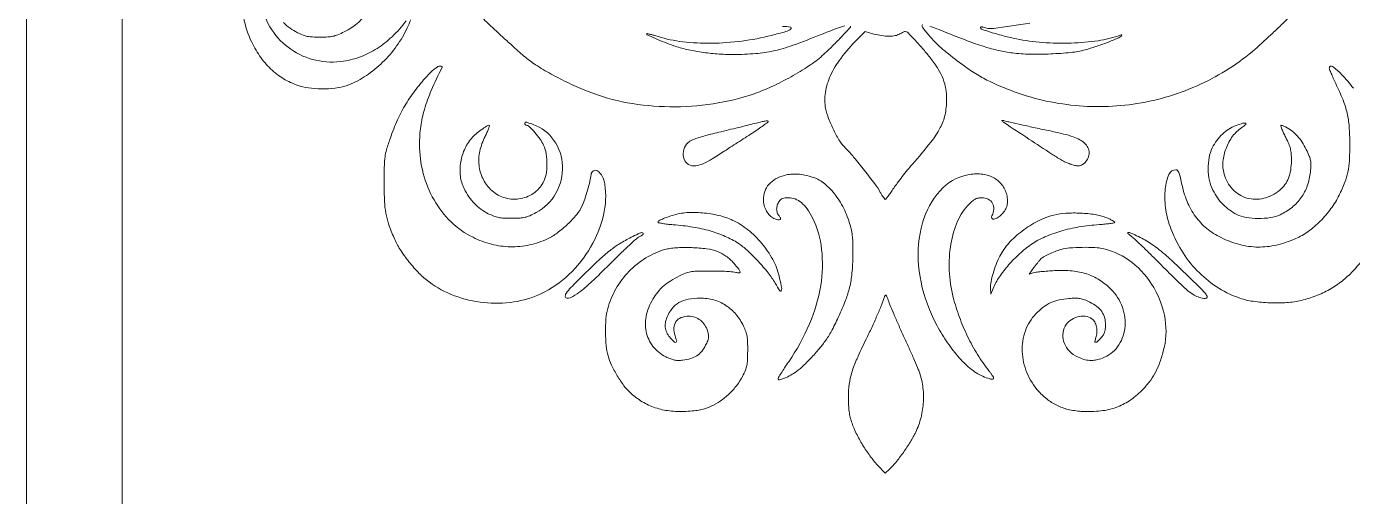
# Model space of a CAD drawing. Header units: millimetres. Extents: x 56222 to 3066687, y -650199 to -121287.
# Drawn here: x 137797.18 to 137811.05, y -183370.94 to -183366.03 of the extents above; entities that cross this region are included whole.
import ezdxf

# ---------------------------------------------------------------- set-up
doc = ezdxf.new("R2010")
doc.units = ezdxf.units.MM
doc.header["$MEASUREMENT"] = 0
doc.layers.add('FURNITURE', color=32, linetype='Continuous', lineweight=9)

msp = doc.modelspace()

# ---------------------------------------------------------------- linework, layer by layer
at = {"layer": 'FURNITURE', "lineweight": 0}
for p, q in [((137797.178, -183363.178), (137797.178, -183404.177)), ((137798.178, -183363.178), (137798.178, -183404.177))]:
    msp.add_line(p, q, dxfattribs=at)
for points in [[(137801.152, -183365.971, -0.03528), (137801.003, -183366.136, -0.048432), (137800.846, -183366.259, -0.052109), (137800.678, -183366.344, -0.051929), (137800.496, -183366.392, -0.093682), (137800.206, -183366.383, -0.096361), (137799.943, -183366.268, -0.096959), (137799.744, -183366.064, -0.096159), (137799.635, -183365.799, -0.046161)], [(137799.866, -183365.986, 0.086444), (137800.014, -183366.094, 0.021822), (137800.071, -183366.119, 0.042193), (137800.119, -183366.133, 0.03698), (137800.172, -183366.139, 0.013173), (137800.249, -183366.141, 0.013698), (137800.329, -183366.139, 0.041427), (137800.383, -183366.132, 0.043232), (137800.434, -183366.116, 0.015969), (137800.503, -183366.085, 0.136434), (137800.774, -183365.843, 0.144498)], [(137799.45, -183365.936, 0.067658), (137799.534, -183366.193, 0.042189), (137799.631, -183366.355, 0.05274), (137799.748, -183366.487, 0.05548), (137799.885, -183366.586, 0.055424), (137800.04, -183366.652, 0.049381), (137800.159, -183366.676, 0.030475), (137800.302, -183366.681, 0.030653), (137800.441, -183366.669, 0.058327), (137800.55, -183366.64, 0.053545), (137800.734, -183366.543, 0.045006), (137800.904, -183366.404, 0.044087), (137801.051, -183366.233, 0.04628), (137801.162, -183366.042, 0.009053), (137801.198, -183365.961, 0.137626)], [(137801.933, -183365.926, 0.00215), (137802.053, -183366.039, 0.003549), (137802.154, -183366.134, 0.003519), (137802.258, -183366.227, 0.002069), (137802.383, -183366.338, 0.035259), (137802.504, -183366.429, 0.017997), (137802.667, -183366.527, 0.016791), (137802.855, -183366.623, 0.015606), (137803.054, -183366.709, 0.048962), (137803.463, -183366.826, 0.041874), (137803.909, -183366.869, 0.041368), (137804.362, -183366.838, 0.044821), (137804.792, -183366.732, 0.025844), (137804.978, -183366.657, 0.018548), (137805.178, -183366.555, 0.018798), (137805.364, -183366.442, 0.033989), (137805.505, -183366.334, 0.01456), (137805.587, -183366.258, 0.006714), (137805.689, -183366.154, 0.001837), (137805.793, -183366.045, 0.191889), (137805.8, -183366.026, 0.437362)], [(137805.739, -183366.022, 0.022563), (137805.654, -183366.05, 0.003757), (137805.493, -183366.113, -0.009263), (137805.196, -183366.226, -0.030081), (137804.994, -183366.285, -0.036569), (137804.808, -183366.313, -0.019419), (137804.575, -183366.322, -0.01779), (137804.406, -183366.316, -0.018569), (137804.241, -183366.298, -0.019488), (137804.086, -183366.269, -0.026552), (137803.95, -183366.23, -0.011339), (137803.853, -183366.195, -0.011161), (137803.758, -183366.155, -0.004199), (137803.672, -183366.116, -0.52045), (137803.67, -183366.105, -0.258592), (137803.675, -183366.104, -0.003746), (137803.707, -183366.112, -0.009189), (137803.743, -183366.121, -0.005799), (137803.786, -183366.134, 0.046729), (137804.044, -183366.189, 0.031178), (137804.345, -183366.204, 0.029778), (137804.664, -183366.182, 0.03076), (137804.974, -183366.122, 0.008252), (137805.123, -183366.082, 0.097965), (137805.176, -183366.054, 0.65459), (137805.171, -183366.035, 0.036586), (137805.09, -183366.029, -0.02314)], [(137806.554, -183366.01, 0.376657), (137806.552, -183366.037, 0.013904), (137806.623, -183366.124, 0.021985), (137806.71, -183366.217, 0.024706), (137806.802, -183366.298, 0.008596), (137806.988, -183366.44, 0.023174), (137807.126, -183366.533, 0.026493), (137807.261, -183366.606, 0.014604), (137807.432, -183366.681, 0.067434), (137808.107, -183366.851, 0.067769), (137808.801, -183366.835, 0.068283), (137809.461, -183366.634, 0.070264), (137810.036, -183366.265, 0.0074), (137810.1, -183366.208, 0.002613), (137810.19, -183366.125, 0.002593), (137810.288, -183366.032, 0.003043), (137810.379, -183365.943, -0.008707)], [(137807.678, -183365.996, -0.005493), (137807.296, -183366.049, -0.124086), (137807.186, -183366.036, 0.052462), (137807.176, -183366.033, 0.094962), (137807.168, -183366.033, 0.143802), (137807.163, -183366.036, 0.196871), (137807.16, -183366.042, 0.322087), (137807.172, -183366.058, 0.005264), (137807.283, -183366.094, 0.012613), (137807.407, -183366.129, 0.011838), (137807.536, -183366.159, 0.033289), (137807.81, -183366.197, 0.026505), (137808.109, -183366.203, 0.027217), (137808.391, -183366.178, 0.050371), (137808.615, -183366.123, -0.013618), (137808.631, -183366.118, -0.153084), (137808.637, -183366.118, -0.489954), (137808.638, -183366.121, -0.048361), (137808.632, -183366.129, -0.103391), (137808.597, -183366.152, -0.00727), (137808.487, -183366.197, -0.011135), (137808.365, -183366.24, -0.015368), (137808.255, -183366.273, -0.039263), (137808.105, -183366.301, -0.015276), (137807.895, -183366.316, -0.015425), (137807.676, -183366.319, -0.02647), (137807.495, -183366.306, -0.024471), (137807.351, -183366.28, -0.019536), (137807.199, -183366.24, -0.015496), (137807.02, -183366.178, -0.007131), (137806.791, -183366.087, 0.007327), (137806.705, -183366.053, 0.011594), (137806.63, -183366.026, 0.005649)], [(137811.062, -183366.675, 0.031084), (137810.939, -183366.53, 0.046811), (137810.842, -183366.447, 0.608901), (137810.81, -183366.464, 0.094524), (137810.813, -183366.478, 0.00515), (137810.83, -183366.52, 0.007862), (137810.852, -183366.57, 0.005649), (137810.877, -183366.625, -0.017324), (137810.954, -183366.798, -0.038514), (137810.997, -183366.935, -0.03897), (137811.018, -183367.075, -0.01814), (137811.025, -183367.26, -0.013156), (137811.02, -183367.434, -0.038638), (137811.005, -183367.552, -0.042933), (137810.973, -183367.659, -0.019469), (137810.913, -183367.794, -0.044153), (137810.828, -183367.934, -0.038189), (137810.716, -183368.065, -0.039066), (137810.589, -183368.173, -0.053927), (137810.459, -183368.248, -0.046352), (137810.257, -183368.315, -0.060569), (137810.064, -183368.336, -0.061094), (137809.873, -183368.31, -0.048292), (137809.678, -183368.237, -0.059461), (137809.528, -183368.142, -0.063806), (137809.41, -183368.016, -0.060451), (137809.322, -183367.858, -0.045515), (137809.265, -183367.668, 0.008535), (137809.249, -183367.597, 0.038921), (137809.235, -183367.556, 0.077755), (137809.222, -183367.535, 0.220144), (137809.206, -183367.527, 0.302409), (137809.132, -183367.576, 0.072988), (137809.094, -183367.726, 0.058088), (137809.096, -183367.924, 0.054273), (137809.144, -183368.121, 0.050559), (137809.262, -183368.369, 0.0548), (137809.425, -183368.58, 0.055977), (137809.626, -183368.748, 0.057093), (137809.859, -183368.865, 0.050196), (137809.993, -183368.9, 0.025713), (137810.166, -183368.918, 0.025493), (137810.346, -183368.918, 0.038932), (137810.5, -183368.898, 0.036938), (137810.651, -183368.854, 0.035847), (137810.795, -183368.789, 0.035975), (137810.928, -183368.703, 0.037843), (137811.044, -183368.601, 0.085499), (137811.307, -183368.222, 0.09114)]]:
    msp.add_lwpolyline(points, format="xyb", dxfattribs=at)
for points in [[(137805.871, -183366.164, 0.03249), (137805.701, -183366.359, 0.055481), (137805.59, -183366.543, 0.067655), (137805.537, -183366.719, 0.089738), (137805.54, -183366.885, 0.041827), (137805.571, -183366.993, 0.024642), (137805.625, -183367.115, 0.024621), (137805.688, -183367.228, 0.057718), (137805.749, -183367.303, -0.022959), (137805.833, -183367.395, -0.008035), (137805.946, -183367.534, -0.00763), (137806.054, -183367.674, -0.030856), (137806.112, -183367.764, 0.009998), (137806.129, -183367.792, 0.015105), (137806.144, -183367.815, 0.009799), (137806.158, -183367.834, 0.229968), (137806.164, -183367.837, 0.233621), (137806.17, -183367.834, 0.003877), (137806.194, -183367.803, 0.009112), (137806.221, -183367.765, 0.005817), (137806.252, -183367.721, -0.012137), (137806.29, -183367.667, -0.005818), (137806.342, -183367.599, -0.005764), (137806.397, -183367.53, -0.008192), (137806.448, -183367.469, 0.011322), (137806.64, -183367.239, 0.046096), (137806.74, -183367.086, 0.069399), (137806.789, -183366.952, 0.052506), (137806.806, -183366.796, 0.040671), (137806.797, -183366.68, 0.052117), (137806.769, -183366.578, 0.047096), (137806.718, -183366.476, 0.025838), (137806.638, -183366.361, 0.013889), (137806.564, -183366.271, 0.010562), (137806.479, -183366.177, 0.004189), (137806.395, -183366.09, 0.213423), (137806.373, -183366.082, 0.081751), (137806.366, -183366.083, 0.012172), (137806.351, -183366.089, 0.013424), (137806.334, -183366.098, 0.011204), (137806.317, -183366.107, -0.084486), (137806.268, -183366.125, -0.044788), (137806.203, -183366.131, -0.038536), (137806.128, -183366.125, -0.027309), (137806.044, -183366.108), (137805.952, -183366.083)], [(137801.383, -183366.533, 0.024497), (137801.254, -183366.684, 0.028858), (137801.148, -183366.84, 0.028676), (137801.06, -183367.007, 0.023649), (137800.985, -183367.195, 0.009733), (137800.945, -183367.317, 0.039421), (137800.929, -183367.393, 0.029975), (137800.922, -183367.48, 0.003993), (137800.92, -183367.665, 0.009825), (137800.924, -183367.859, 0.034762), (137800.938, -183367.982, 0.039911), (137800.967, -183368.094, 0.016135), (137801.024, -183368.241, 0.042488), (137801.087, -183368.36, 0.024998), (137801.18, -183368.49, 0.024954), (137801.287, -183368.611, 0.040753), (137801.39, -183368.701, 0.070853), (137801.656, -183368.845, 0.062379), (137801.963, -183368.916, 0.062725), (137802.276, -183368.91, 0.073388), (137802.561, -183368.824, 0.080222), (137802.853, -183368.624, 0.071004), (137803.081, -183368.336, 0.073188), (137803.215, -183368.004, 0.096346), (137803.229, -183367.678, 0.080168), (137803.202, -183367.596, 0.1252), (137803.154, -183367.54, 0.292532), (137803.11, -183367.539, 0.236009), (137803.085, -183367.579, -0.031635), (137803.073, -183367.646, -0.011173), (137803.048, -183367.74, -0.011383), (137803.019, -183367.834, -0.024604), (137802.991, -183367.905, -0.066093), (137802.935, -183367.995, -0.029953), (137802.84, -183368.097, -0.029889), (137802.732, -183368.189, -0.051745), (137802.63, -183368.25, -0.056076), (137802.44, -183368.314, -0.058137), (137802.242, -183368.333, -0.057429), (137802.044, -183368.306, -0.052426), (137801.85, -183368.234, -0.077788), (137801.62, -183368.073, -0.070318), (137801.442, -183367.843, -0.067583), (137801.329, -183367.565, -0.062757), (137801.29, -183367.259, -0.035278), (137801.303, -183367.075, -0.036362), (137801.342, -183366.896, -0.03022), (137801.413, -183366.699, -0.014549), (137801.527, -183366.456, 0.264871), (137801.527, -183366.451, 0.135937), (137801.522, -183366.446, 0.076829), (137801.513, -183366.444, 0.038373), (137801.501, -183366.443, 0.143523), (137801.483, -183366.448, 0.021221), (137801.453, -183366.469, 0.022468), (137801.418, -183366.498, 0.017626)], [(137802.392, -183367.045, 0.088788), (137802.393, -183367.052, 0.094932), (137802.397, -183367.057, 0.09994), (137802.402, -183367.061, 0.110331), (137802.408, -183367.062, -0.19855), (137802.438, -183367.075, -0.017614), (137802.497, -183367.138, -0.023844), (137802.552, -183367.208, -0.049508), (137802.587, -183367.269, -0.063657), (137802.616, -183367.361, -0.043789), (137802.624, -183367.47, -0.044374), (137802.614, -183367.576, -0.075796), (137802.585, -183367.661, -0.125024), (137802.481, -183367.776, -0.114795), (137802.331, -183367.832, -0.112712), (137802.17, -183367.817, -0.117118), (137802.034, -183367.733, -0.084221), (137801.951, -183367.617, -0.086746), (137801.913, -183367.481, -0.080516), (137801.921, -183367.333, -0.060569), (137801.976, -183367.178, 0.007098), (137801.996, -183367.137, 0.01135), (137802.011, -183367.101, 0.005302), (137802.023, -183367.071, 0.295845), (137802.022, -183367.065, 0.347663), (137802.006, -183367.063, 0.012599), (137801.951, -183367.099, 0.021265), (137801.894, -183367.142, 0.028752), (137801.846, -183367.186, 0.082495), (137801.767, -183367.302, 0.06863), (137801.722, -183367.445, 0.069314), (137801.718, -183367.594, 0.08784), (137801.757, -183367.725, 0.034573), (137801.807, -183367.81, 0.041715), (137801.866, -183367.882, 0.043367), (137801.933, -183367.94, 0.043222), (137802.01, -183367.987, 0.021513), (137802.068, -183368.012, 0.044305), (137802.117, -183368.026, 0.037513), (137802.171, -183368.033, 0.011608), (137802.254, -183368.035, 0.011492), (137802.342, -183368.032, 0.044953), (137802.395, -183368.025, 0.049851), (137802.443, -183368.008, 0.016398), (137802.511, -183367.975, 0.141671), (137802.717, -183367.773, 0.138139), (137802.787, -183367.489, 0.144053), (137802.697, -183367.22, 0.157418), (137802.479, -183367.054, 0.002466), (137802.42, -183367.034, 0.057011), (137802.403, -183367.03, 0.298551), (137802.395, -183367.034, 0.128656)], [(137804.716, -183367.064, -0.000559), (137804.627, -183367.086, -0.000352), (137804.523, -183367.111, -0.000353), (137804.421, -183367.136, -0.000648), (137804.338, -183367.156, 0.010447), (137804.265, -183367.175, 0.012124), (137804.197, -183367.196, 0.011193), (137804.141, -183367.217, 0.067897), (137804.114, -183367.232, 0.12991), (137804.063, -183367.296, 0.128444), (137804.05, -183367.378, 0.145494), (137804.078, -183367.449, 0.179175), (137804.139, -183367.485, 0.105263), (137804.194, -183367.484, 0.046475), (137804.263, -183367.461, 0.030455), (137804.354, -183367.413, 0.009706), (137804.484, -183367.331, -0.000597), (137804.542, -183367.293, -0.000269), (137804.618, -183367.244, -0.000266), (137804.698, -183367.192, -0.000362), (137804.771, -183367.144, 0.004801), (137804.835, -183367.102, 0.007527), (137804.889, -183367.064, 0.002839), (137804.934, -183367.031, 0.214149), (137804.939, -183367.024, 0.379471), (137804.933, -183367.016, 0.098028), (137804.917, -183367.016, 0.015455), (137804.877, -183367.024, 0.000489)], [(137807.384, -183367.015, 0.062633), (137807.406, -183367.034, 0.000266), (137807.667, -183367.206, 0.001076), (137807.906, -183367.363, 0.011431), (137808.005, -183367.424, 0.020626), (137808.039, -183367.443, 0.015585), (137808.079, -183367.46, 0.015829), (137808.117, -183367.474, 0.034858), (137808.147, -183367.482, 0.029032), (137808.182, -183367.487, 0.088199), (137808.207, -183367.484, 0.09229), (137808.228, -183367.474, 0.033699), (137808.254, -183367.451, 0.092479), (137808.287, -183367.403, 0.109879), (137808.297, -183367.349, 0.109409), (137808.284, -183367.296, 0.091046), (137808.249, -183367.248, 0.069141), (137808.2, -183367.214, 0.033542), (137808.129, -183367.183, 0.024227), (137808.03, -183367.154, 0.009471), (137807.892, -183367.122, -0.001239), (137807.734, -183367.089, -0.001653), (137807.59, -183367.057, -0.001398), (137807.471, -183367.031, -0.012148), (137807.419, -183367.018, 0.0143), (137807.403, -183367.014, 0.035581), (137807.391, -183367.012, 0.095724), (137807.385, -183367.013, 0.545449)], [(137809.834, -183367.065, 0.05045), (137809.758, -183367.102, 0.048791), (137809.691, -183367.154, 0.047205), (137809.633, -183367.22, 0.041564), (137809.585, -183367.299, 0.072206), (137809.553, -183367.399, 0.047305), (137809.543, -183367.52, 0.047094), (137809.557, -183367.641, 0.068751), (137809.593, -183367.742, 0.036054), (137809.642, -183367.822, 0.038639), (137809.7, -183367.892, 0.039848), (137809.768, -183367.95, 0.044068), (137809.841, -183367.994, 0.073013), (137809.939, -183368.026, 0.039618), (137810.066, -183368.037, 0.039547), (137810.194, -183368.028, 0.069899), (137810.296, -183367.998, 0.061443), (137810.42, -183367.921, 0.069928), (137810.516, -183367.819, 0.069617), (137810.58, -183367.695, 0.060124), (137810.612, -183367.551, 0.01447), (137810.618, -183367.476, 0.055864), (137810.614, -183367.431, 0.05386), (137810.601, -183367.386, 0.012818), (137810.569, -183367.315, 0.032579), (137810.526, -183367.238, 0.040785), (137810.476, -183367.175, 0.042601), (137810.419, -183367.122, 0.041623), (137810.353, -183367.079, 0.020476), (137810.336, -183367.071, 0.030076), (137810.321, -183367.065, 0.030105), (137810.308, -183367.063, 0.243194), (137810.303, -183367.064, 0.296589), (137810.302, -183367.071, 0.005599), (137810.315, -183367.104, 0.011686), (137810.332, -183367.144, 0.007312), (137810.355, -183367.19, -0.014857), (137810.387, -183367.258, -0.041692), (137810.403, -183367.308, -0.043495), (137810.411, -183367.359, -0.017351), (137810.414, -183367.43, -0.035263), (137810.406, -183367.531, -0.057458), (137810.384, -183367.614, -0.064369), (137810.346, -183367.683, -0.059954), (137810.292, -183367.741, -0.114842), (137810.125, -183367.826, -0.132322), (137809.948, -183367.823, -0.134528), (137809.798, -183367.731, -0.120529), (137809.709, -183367.572, -0.092225), (137809.697, -183367.443, -0.067806), (137809.73, -183367.304, -0.067119), (137809.799, -183367.177, -0.085999), (137809.895, -183367.085, 0.031223), (137809.936, -183367.054, 0.580492), (137809.933, -183367.041, 0.15749), (137809.905, -183367.041, 0.013119)], [(137805.11, -183367.586, 0.061814), (137805.016, -183367.624, 0.087503), (137804.946, -183367.68, 0.094482), (137804.903, -183367.754, 0.084644), (137804.888, -183367.841, 0.070303), (137804.897, -183367.9, 0.059062), (137804.921, -183367.959, 0.061896), (137804.957, -183368.007, 0.102551), (137804.999, -183368.036, 0.031524), (137805.04, -183368.05, 0.178145), (137805.064, -183368.048, 0.409972), (137805.069, -183368.035, 0.07938), (137805.053, -183368.01, -0.101054), (137805.034, -183367.978, -0.083132), (137805.027, -183367.938, -0.07838), (137805.034, -183367.897, -0.074911), (137805.053, -183367.858, -0.064809), (137805.07, -183367.84, -0.083535), (137805.089, -183367.828, -0.065967), (137805.115, -183367.822, -0.026021), (137805.152, -183367.82, -0.093863), (137805.222, -183367.833, -0.081369), (137805.286, -183367.871, -0.065757), (137805.346, -183367.936, -0.035908), (137805.401, -183368.029, -0.089614), (137805.498, -183368.36, -0.067892), (137805.488, -183368.738, -0.060817), (137805.371, -183369.139, -0.04826), (137805.153, -183369.535, 0.004354), (137805.111, -183369.598, 0.00656), (137805.075, -183369.653, 0.002959), (137805.046, -183369.701, 0.136734), (137805.043, -183369.712, 0.466156), (137805.056, -183369.723, 0.044344), (137805.101, -183369.711, 0.036039), (137805.159, -183369.684, 0.026819), (137805.22, -183369.647, 0.037099), (137805.293, -183369.589, 0.014649), (137805.384, -183369.498, 0.01477), (137805.474, -183369.398, 0.024886), (137805.542, -183369.309, 0.029662), (137805.608, -183369.201, 0.013805), (137805.68, -183369.053, 0.01383), (137805.745, -183368.901, 0.026801), (137805.786, -183368.775, 0.040223), (137805.813, -183368.631, 0.020179), (137805.825, -183368.446, 0.020072), (137805.823, -183368.264, 0.04779), (137805.802, -183368.13, 0.047899), (137805.739, -183367.952, 0.051634), (137805.644, -183367.794, 0.056795), (137805.53, -183367.674, 0.099059), (137805.41, -183367.608, 0.021614), (137805.322, -183367.584, 0.035905), (137805.246, -183367.573, 0.040922), (137805.177, -183367.574, 0.04282)], [(137807.027, -183367.58, 0.163794), (137806.737, -183367.747, 0.111871), (137806.553, -183368.084, 0.092192), (137806.512, -183368.527, 0.075501), (137806.626, -183368.99, 0.028067), (137806.718, -183369.182, 0.028825), (137806.831, -183369.359, 0.03048), (137806.955, -183369.512, 0.045516), (137807.082, -183369.628, 0.039426), (137807.148, -183369.67, 0.036511), (137807.221, -183369.702, 0.039371), (137807.282, -183369.719, 0.469708), (137807.298, -183369.705, 0.136433), (137807.296, -183369.697, 0.009187), (137807.284, -183369.678, 0.01266), (137807.268, -183369.655, 0.009122), (137807.249, -183369.63, -0.028054), (137807.129, -183369.459, -0.025427), (137807.025, -183369.27, -0.025168), (137806.94, -183369.069, -0.026023), (137806.876, -183368.863, -0.049214), (137806.834, -183368.58, -0.054855), (137806.85, -183368.304, -0.060366), (137806.921, -183368.064, -0.094276), (137807.042, -183367.886, -0.020717), (137807.079, -183367.852, -0.059572), (137807.109, -183367.833, -0.072737), (137807.138, -183367.823, -0.043553), (137807.175, -183367.82, -0.116865), (137807.241, -183367.836, -0.151205), (137807.286, -183367.879, -0.145256), (137807.3, -183367.941, -0.105282), (137807.28, -183368.01, 0.250709), (137807.28, -183368.035, 0.323409), (137807.3, -183368.045, 0.103833), (137807.342, -183368.028, 0.058574), (137807.384, -183367.992, 0.051495), (137807.418, -183367.947, 0.074861), (137807.438, -183367.901, 0.072408), (137807.443, -183367.85, 0.044873), (137807.435, -183367.79, 0.112819), (137807.384, -183367.684, 0.106485), (137807.292, -183367.608, 0.095551), (137807.168, -183367.572, 0.073525)], [(137803.959, -183367.999, 0.009904), (137803.884, -183368.022, 0.02439), (137803.831, -183368.043, 0.027461), (137803.795, -183368.061, 0.267505), (137803.786, -183368.075, 0.355804), (137803.792, -183368.082, 0.008364), (137803.833, -183368.089, 0.014697), (137803.884, -183368.097, 0.008966), (137803.944, -183368.102, -0.021402), (137804.15, -183368.127, -0.029281), (137804.332, -183368.167, -0.032627), (137804.49, -183368.224, -0.043404), (137804.624, -183368.296, -0.040857), (137804.721, -183368.372, -0.019326), (137804.834, -183368.485, -0.019341), (137804.939, -183368.607, -0.035806), (137805.013, -183368.715, 0.009485), (137805.06, -183368.792, 0.510877), (137805.074, -183368.793, 0.221545), (137805.08, -183368.77, 0.005271), (137805.058, -183368.66, 0.06691), (137804.998, -183368.488, 0.049201), (137804.888, -183368.318, 0.048662), (137804.745, -183368.17, 0.060976), (137804.587, -183368.065, 0.052071), (137804.443, -183368.011, 0.037479), (137804.273, -183367.98, 0.037816), (137804.104, -183367.975, 0.057953)], [(137807.929, -183368.001, 0.056894), (137807.762, -183368.064, 0.043849), (137807.597, -183368.168, 0.044655), (137807.456, -183368.296, 0.068505), (137807.363, -183368.431, 0.024161), (137807.324, -183368.519, 0.022088), (137807.292, -183368.612, 0.022989), (137807.271, -183368.699, 0.053727), (137807.265, -183368.765), (137807.267, -183368.827), (137807.292, -183368.768, -0.046223), (137807.358, -183368.648, -0.030417), (137807.455, -183368.523, -0.029482), (137807.57, -183368.405, -0.033618), (137807.694, -183368.307, -0.046182), (137807.833, -183368.23, -0.033339), (137808, -183368.169, -0.030097), (137808.191, -183368.126, -0.02295), (137808.405, -183368.101, 0.007251), (137808.463, -183368.096, 0.011092), (137808.514, -183368.09, 0.005811), (137808.556, -183368.083, 0.215691), (137808.564, -183368.078, 0.40555), (137808.562, -183368.071, 0.017818), (137808.54, -183368.058, 0.021654), (137808.51, -183368.042, 0.012675), (137808.473, -183368.027, 0.055798), (137808.359, -183367.996, 0.026209), (137808.208, -183367.981, 0.026196), (137808.054, -183367.982, 0.047406)], [(137803.505, -183368.234, 0.020617), (137803.384, -183368.301, 0.029944), (137803.284, -183368.372, 0.020912), (137803.169, -183368.47, 0.005143), (137802.99, -183368.642, 0.006479), (137802.875, -183368.758, 0.041133), (137802.823, -183368.822, 0.183813), (137802.815, -183368.854, 0.378972), (137802.833, -183368.87, 0.130974), (137802.895, -183368.853, 0.036925), (137802.979, -183368.796, 0.023405), (137803.095, -183368.696, 0.006193), (137803.271, -183368.524, -0.004176), (137803.383, -183368.413, -0.006137), (137803.484, -183368.318, -0.003118), (137803.57, -183368.239, -0.106874), (137803.594, -183368.225, 0.036453), (137803.608, -183368.22, 0.046907), (137803.62, -183368.212, 0.054666), (137803.629, -183368.204, 0.179847), (137803.632, -183368.197, 0.292114), (137803.625, -183368.187, 0.18024), (137803.609, -183368.186, 0.04282), (137803.577, -183368.198, 0.00455)], [(137808.744, -183368.228, -0.028), (137808.781, -183368.259, -0.002548), (137808.868, -183368.342, -0.003295), (137808.97, -183368.442, -0.002572), (137809.08, -183368.552, 0.003524), (137809.23, -183368.701, 0.017017), (137809.319, -183368.783, 0.030215), (137809.382, -183368.83, 0.06563), (137809.437, -183368.857, 0.028033), (137809.496, -183368.874, 0.191157), (137809.525, -183368.869, 0.391026), (137809.531, -183368.85, 0.065829), (137809.508, -183368.815, 0.017821), (137809.448, -183368.752, 0.001937), (137809.304, -183368.612, 0.002063), (137809.159, -183368.474, 0.01563), (137809.088, -183368.411, 0.009354), (137809.011, -183368.349, 0.016456), (137808.945, -183368.301, 0.018539), (137808.881, -183368.262, 0.017158), (137808.813, -183368.226, 0.007704), (137808.735, -183368.19, 0.113359), (137808.705, -183368.184, 0.674336), (137808.702, -183368.193, 0.02272)], [(137803.857, -183368.362, 0.070457), (137803.659, -183368.45, 0.06184), (137803.482, -183368.592, 0.061225), (137803.345, -183368.774, 0.066232), (137803.26, -183368.98, 0.0461), (137803.241, -183369.086, 0.020639), (137803.236, -183369.228, 0.020592), (137803.243, -183369.37, 0.048532), (137803.263, -183369.474, 0.041256), (137803.3, -183369.571, 0.023324), (137803.36, -183369.683, 0.023327), (137803.429, -183369.786, 0.050461), (137803.493, -183369.857, 0.046231), (137803.621, -183369.953, 0.056565), (137803.757, -183370.016, 0.054658), (137803.906, -183370.049, 0.039209), (137804.078, -183370.054, 0.011395), (137804.164, -183370.047, 0.025134), (137804.229, -183370.038, 0.030086), (137804.285, -183370.023, 0.026), (137804.341, -183370.001, 0.047721), (137804.437, -183369.947, 0.037173), (137804.529, -183369.871, 0.037043), (137804.61, -183369.782, 0.04624), (137804.67, -183369.688, 0.019657), (137804.7, -183369.624, 0.049584), (137804.715, -183369.575, 0.039848), (137804.722, -183369.518, 0.009184), (137804.724, -183369.421, 0.009423), (137804.723, -183369.328, 0.033777), (137804.717, -183369.269, 0.043556), (137804.704, -183369.22, 0.024448), (137804.68, -183369.163, 0.064005), (137804.6, -183369.038, 0.075691), (137804.496, -183368.946, 0.076569), (137804.369, -183368.889, 0.067543), (137804.226, -183368.87, 0.043995), (137804.1, -183368.882, 0.084704), (137804.005, -183368.916, 0.095572), (137803.934, -183368.977, 0.069335), (137803.88, -183369.067, 0.062099), (137803.863, -183369.129, 0.079258), (137803.864, -183369.188, 0.082048), (137803.883, -183369.242, 0.072443), (137803.918, -183369.29, 0.013624), (137803.96, -183369.329, 0.320005), (137803.976, -183369.331, 0.346983), (137803.981, -183369.317, 0.014683), (137803.965, -183369.264, -0.087653), (137803.952, -183369.182, -0.148398), (137803.973, -183369.116, -0.150805), (137804.027, -183369.074, -0.091472), (137804.107, -183369.059, -0.083084), (137804.172, -183369.07, -0.083315), (137804.23, -183369.102, -0.081084), (137804.275, -183369.151, -0.073131), (137804.305, -183369.214, -0.030588), (137804.314, -183369.254, -0.07768), (137804.315, -183369.283, -0.064144), (137804.306, -183369.315, -0.016039), (137804.284, -183369.363, -0.054951), (137804.243, -183369.427, -0.077638), (137804.193, -183369.472, -0.072952), (137804.129, -183369.501, -0.042629), (137804.047, -183369.518, -0.025928), (137803.997, -183369.522, -0.05227), (137803.959, -183369.518, -0.047315), (137803.919, -183369.506, -0.017801), (137803.866, -183369.483, -0.114603), (137803.733, -183369.374, -0.117321), (137803.662, -183369.219, -0.108476), (137803.666, -183369.039, -0.086713), (137803.745, -183368.861, -0.029351), (137803.797, -183368.791, -0.041733), (137803.851, -183368.737, -0.037561), (137803.919, -183368.688, -0.018576), (137804.01, -183368.637, -0.026377), (137804.072, -183368.609, -0.05395), (137804.124, -183368.595, -0.032888), (137804.191, -183368.589, -0.004823), (137804.329, -183368.587, -0.006145), (137804.418, -183368.588, -0.007656), (137804.501, -183368.59, -0.006363), (137804.57, -183368.595, -0.056605), (137804.6, -183368.601, 0.069898), (137804.635, -183368.606, 0.485593), (137804.644, -183368.595, 0.116588), (137804.63, -183368.566, 0.010883), (137804.579, -183368.505, 0.054779), (137804.497, -183368.43, 0.069102), (137804.408, -183368.382, 0.056744), (137804.294, -183368.354, 0.024444), (137804.139, -183368.342, 0.009179), (137804.048, -183368.341, 0.016266), (137803.973, -183368.344, 0.019594), (137803.91, -183368.351, 0.030643)], [(137808.004, -183368.361, 0.023358), (137807.941, -183368.382, 0.020167), (137807.876, -183368.409, 0.020046), (137807.821, -183368.438, 0.069208), (137807.789, -183368.463, 0.019783), (137807.779, -183368.475, 0.003617), (137807.761, -183368.497, 0.003885), (137807.74, -183368.523, 0.00352), (137807.719, -183368.55), (137807.668, -183368.618), (137807.711, -183368.605, -0.043456), (137807.738, -183368.599, -0.005691), (137807.795, -183368.593, -0.006582), (137807.864, -183368.587, -0.005466), (137807.936, -183368.582, -0.034821), (137808.12, -183368.586, -0.057186), (137808.272, -183368.617, -0.062613), (137808.403, -183368.679, -0.05259), (137808.524, -183368.775, -0.11256), (137808.645, -183368.965, -0.11689), (137808.67, -183369.186, -0.128285), (137808.594, -183369.38, -0.151436), (137808.436, -183369.497, -0.036416), (137808.365, -183369.517, -0.060847), (137808.303, -183369.521, -0.062158), (137808.242, -183369.511, -0.039836), (137808.176, -183369.485, -0.081612), (137808.091, -183369.424, -0.10228), (137808.038, -183369.343, -0.109523), (137808.023, -183369.252, -0.105688), (137808.047, -183369.162, -0.118586), (137808.098, -183369.104, -0.08881), (137808.174, -183369.067, -0.090437), (137808.257, -183369.06, -0.130062), (137808.326, -183369.086, -0.12144), (137808.356, -183369.119, -0.067087), (137808.374, -183369.17, -0.062871), (137808.379, -183369.228, -0.073311), (137808.368, -183369.283, 0.037033), (137808.358, -183369.322, 0.475072), (137808.366, -183369.332, 0.199102), (137808.386, -183369.324, 0.017325), (137808.424, -183369.282, 0.037301), (137808.446, -183369.252, 0.055892), (137808.459, -183369.223, 0.052723), (137808.466, -183369.191, 0.029093), (137808.469, -183369.15, 0.065153), (137808.459, -183369.074, 0.086208), (137808.429, -183369.011, 0.079956), (137808.378, -183368.957, 0.048139), (137808.304, -183368.912, 0.02001), (137808.247, -183368.887, 0.050781), (137808.204, -183368.875, 0.045648), (137808.157, -183368.871, 0.013695), (137808.085, -183368.874, 0.036989), (137807.982, -183368.888, 0.055212), (137807.895, -183368.917, 0.055493), (137807.817, -183368.964, 0.037839), (137807.74, -183369.034, 0.106242), (137807.63, -183369.212, 0.094903), (137807.597, -183369.428, 0.090072), (137807.646, -183369.65, 0.084234), (137807.77, -183369.846, 0.047439), (137807.866, -183369.934, 0.05606), (137807.972, -183369.997, 0.054138), (137808.093, -183370.037, 0.039967), (137808.232, -183370.055, 0.038071), (137808.42, -183370.049, 0.059428), (137808.578, -183370.013, 0.062674), (137808.718, -183369.943, 0.048328), (137808.849, -183369.835, 0.031634), (137808.925, -183369.748, 0.03931), (137808.984, -183369.658, 0.036456), (137809.032, -183369.555, 0.022061), (137809.073, -183369.426, 0.106489), (137809.092, -183369.092, 0.092853), (137808.974, -183368.76, 0.093747), (137808.746, -183368.497, 0.111298), (137808.45, -183368.354, 0.043739), (137808.356, -183368.341, 0.016488), (137808.224, -183368.339, 0.016335), (137808.093, -183368.345, 0.047829)], [(137806.151, -183368.866, -0.019448), (137806.124, -183368.943, -0.006555), (137806.077, -183369.054, -0.006399), (137806.022, -183369.178, -0.006498), (137805.963, -183369.3, 0.009845), (137805.868, -183369.503, 0.030589), (137805.814, -183369.645, 0.040936), (137805.787, -183369.768, 0.032633), (137805.778, -183369.903, 0.011499), (137805.78, -183369.989, 0.023867), (137805.786, -183370.055, 0.027412), (137805.797, -183370.115, 0.021589), (137805.816, -183370.178, 0.032734), (137805.861, -183370.286, 0.020697), (137805.927, -183370.405, 0.02052), (137806.004, -183370.52, 0.028687), (137806.083, -183370.616), (137806.161, -183370.701), (137806.207, -183370.659, 0.036417), (137806.274, -183370.588, 0.015724), (137806.353, -183370.483, 0.015756), (137806.427, -183370.371, 0.026174), (137806.482, -183370.271, 0.05044), (137806.538, -183370.117, 0.0476), (137806.563, -183369.953, 0.048114), (137806.556, -183369.789, 0.054224), (137806.518, -183369.636, 0.013951), (137806.501, -183369.594, 0.001562), (137806.46, -183369.499, 0.001897), (137806.41, -183369.386, 0.001538), (137806.355, -183369.266, -0.002205), (137806.301, -183369.146, -0.00278), (137806.252, -183369.034, -0.002212), (137806.212, -183368.94, -0.022174), (137806.197, -183368.9, 0.009864), (137806.181, -183368.853, 0.145081), (137806.171, -183368.839, 0.461621), (137806.162, -183368.841, 0.045262)]]:
    msp.add_lwpolyline(points, format="xyb", close=True, dxfattribs=at)

doc.saveas('drawing.dxf')
